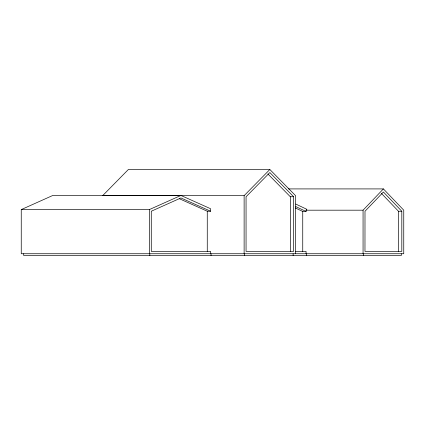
<?xml version="1.0" encoding="UTF-8"?>
<svg xmlns="http://www.w3.org/2000/svg" width="425" height="425" viewBox="0 0 425 425"><rect width="100%" height="100%" fill="white"/><g stroke="black" fill="none" stroke-linecap="round" stroke-linejoin="round"><path stroke-width="0.64" d="M295.317 207.937L302.743 211.459L306.058 211.459L306.058 210.189L306.877 209.328L295.773 204.064M363.062 253.741L363.062 210.189L383.408 188.913L403.75 210.189L403.75 253.741L21.25 253.741L21.25 209.594L52.833 195.447L180.933 195.447L210.577 208.728L210.577 211.23L207.267 211.23L179.435 198.762M244.125 253.741L244.125 195.654L269.848 169.495L295.572 195.654L295.572 253.741M21.25 209.594L149.345 209.594L180.933 195.447M269.848 169.495L128.382 169.495L102.659 195.654L244.125 195.654M288.511 188.913L383.408 188.913M267.909 173.958L290.323 196.748L293.632 196.748L293.632 251.398L246.059 251.398L246.064 196.748L269.848 172.561L293.632 196.748M306.058 210.189L363.062 210.189M381.443 193.417L398.501 211.262L401.811 211.262L401.811 251.398L364.974 251.398L365.001 211.262L383.408 192.01L401.811 211.262M295.444 251.398L306.058 251.398L306.058 253.741M210.577 211.23L180.933 197.949L151.284 211.23L151.284 251.398L210.577 251.398L210.577 253.741M295.773 206.582L306.058 211.459M401.301 253.741L401.301 255.505L23.699 255.505L23.699 253.741M398.501 211.262L398.501 251.398M363.524 253.741L363.524 255.505M306.515 253.741L306.515 255.505M302.743 211.459L302.743 251.398M293.128 253.741L293.128 255.505M290.323 196.748L290.323 251.398M244.587 253.741L244.587 255.505M211.039 253.741L211.039 255.505M207.267 211.23L207.267 251.398M149.807 253.741L149.807 255.505M149.345 209.594L149.345 253.741"/></g></svg>
